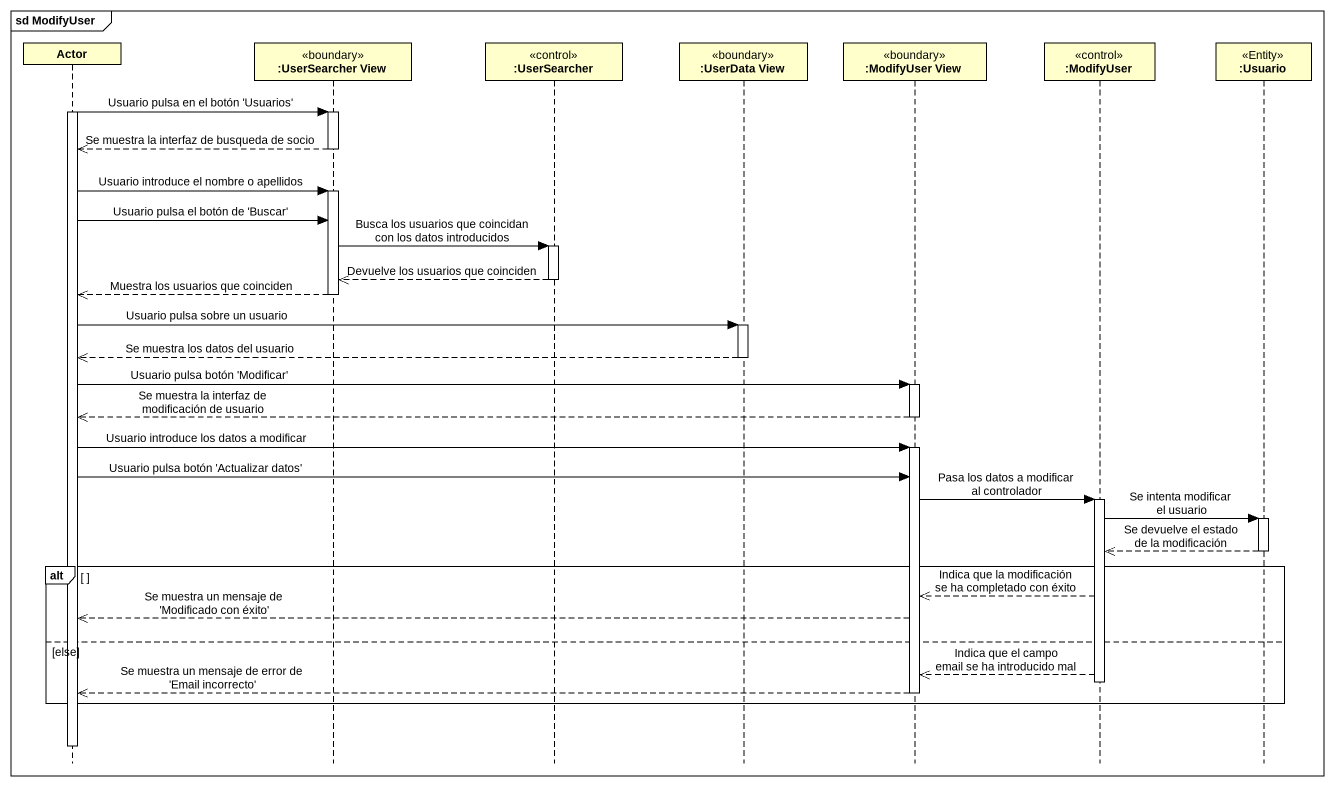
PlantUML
@startuml
mainframe sd ModifyUser
hide footbox
participant "Actor" as Actor_
participant ":UserSearcher View" as UserSearcher_View <<boundary>>
participant ":UserSearcher" as UserSearcher <<control>>
participant ":UserData View" as UserData_View <<boundary>>
participant ":ModifyUser View" as ModifyUser_View <<boundary>>
participant ":ModifyUser" as ModifyUser <<control>>
participant ":Usuario" as Usuario <<Entity>>

activate Actor_
Actor_ -> UserSearcher_View : Usuario pulsa en el botón 'Usuarios'
activate UserSearcher_View
UserSearcher_View -->> Actor_ : Se muestra la interfaz de busqueda de socio
deactivate UserSearcher_View
Actor_ -> UserSearcher_View : Usuario introduce el nombre o apellidos
activate UserSearcher_View
Actor_ -> UserSearcher_View : Usuario pulsa el botón de 'Buscar'
UserSearcher_View -> UserSearcher : Busca los usuarios que coincidan con los datos introducidos
activate UserSearcher
UserSearcher -->> UserSearcher_View : Devuelve los usuarios que coinciden
deactivate UserSearcher
UserSearcher_View -->> Actor_ : Muestra los usuarios que coinciden
deactivate UserSearcher_View
Actor_ -> UserData_View : Usuario pulsa sobre un usuario
activate UserData_View
UserData_View -->> Actor_ : Se muestra los datos del usuario
deactivate UserData_View
Actor_ -> ModifyUser_View : Usuario pulsa botón 'Modificar'
activate ModifyUser_View
ModifyUser_View -->> Actor_ : Se muestra la interfaz de modificación de usuario
deactivate ModifyUser_View
Actor_ -> ModifyUser_View : Usuario introduce los datos a modificar
activate ModifyUser_View
Actor_ -> ModifyUser_View : Usuario pulsa botón 'Actualizar datos'
ModifyUser_View -> ModifyUser : Pasa los datos a modificar al controlador
activate ModifyUser
ModifyUser -> Usuario : Se intenta modificar el usuario
activate Usuario
Usuario -->> ModifyUser : Se devuelve el estado de la modificación
deactivate Usuario
alt
  ModifyUser -->> ModifyUser_View : Indica que la modificación se ha completado con éxito
  ModifyUser_View -->> Actor_ : Se muestra un mensaje de 'Modificado con éxito'
else else
  ModifyUser -->> ModifyUser_View : Indica que el campo email se ha introducido mal
  deactivate ModifyUser
  ModifyUser_View -->> Actor_ : Se muestra un mensaje de error de 'Email incorrecto'
  deactivate ModifyUser_View
end
deactivate Actor_
@enduml
